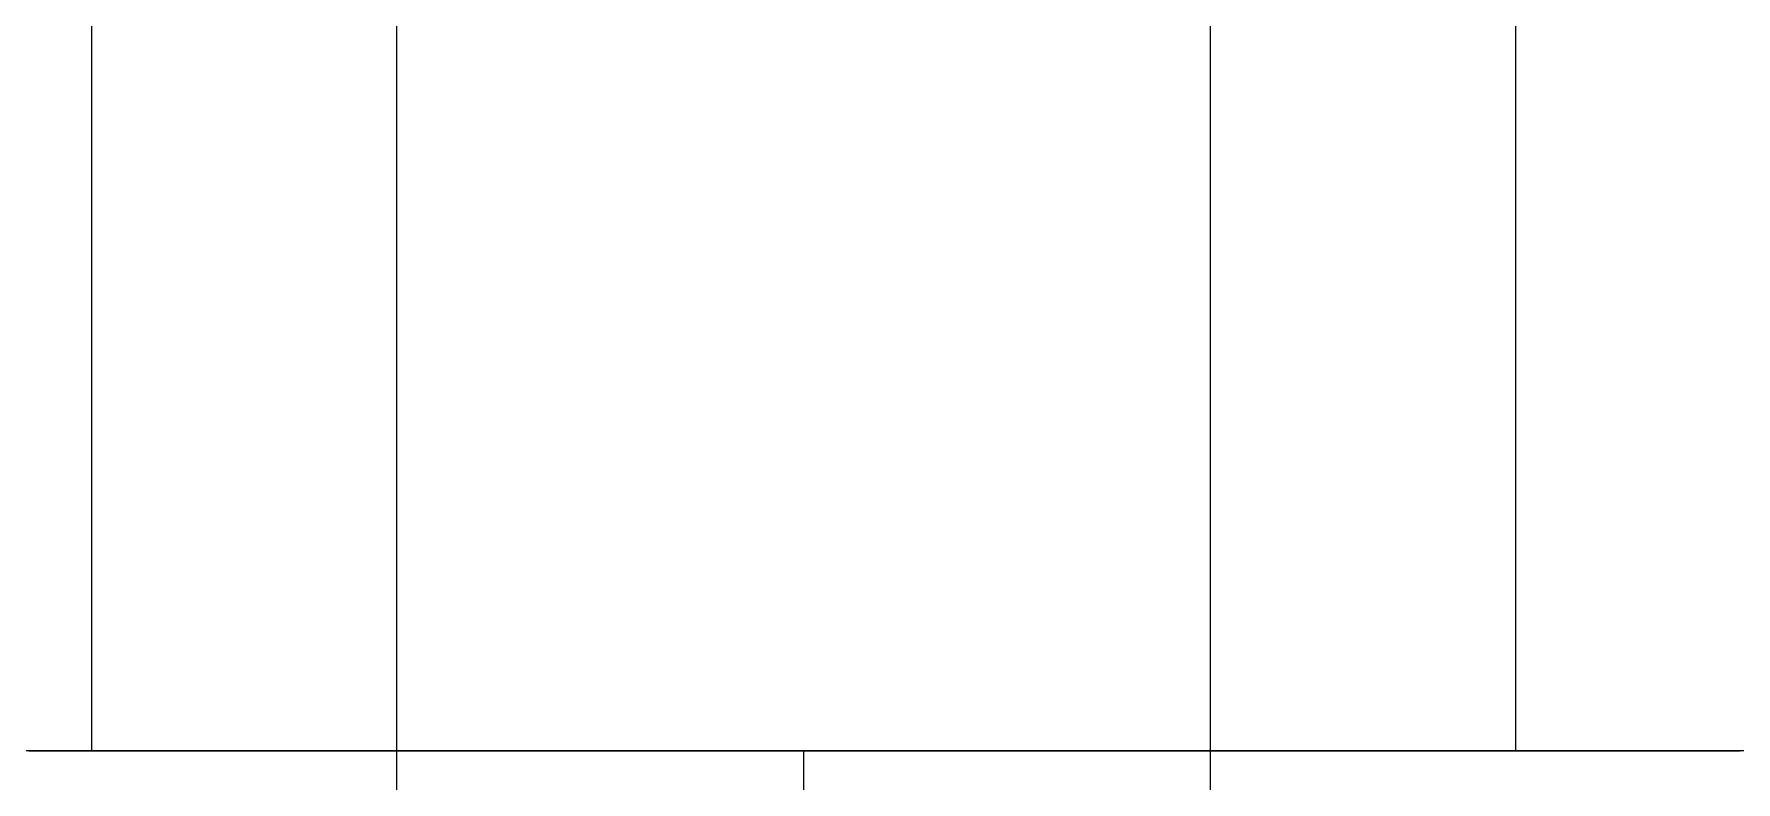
# Model space of a CAD drawing. Header units: millimetres. Extents: x -9 to 221, y -53 to 198.
# Drawn here: x 138.083 to 142.266, y -20.086 to -18.249 of the extents above; entities that cross this region are included whole.
import ezdxf

# ---------------------------------------------------------------- set-up
doc = ezdxf.new("R2010")
doc.units = ezdxf.units.MM
doc.linetypes.add('DASHED', pattern=[1.524, 1.27, -0.254])
doc.layers.add('HIDDEN', color=8, linetype='DASHED')
doc.layers.add('VISIBLE', color=7, linetype='CONTINUOUS')

msp = doc.modelspace()

# ---------------------------------------------------------------- linework, layer by layer
at = {"layer": 'HIDDEN'}
for points in [[(138.975, -20.01), (138.975, -15.4)], [(138.975, -22.31), (138.975, -15.4)], [(140.975, -20.01), (140.975, -15.4)], [(140.975, -22.31), (140.975, -15.4)], [(142.31627, -20.01), (142.2369, -20.01), (142.15754, -20.01), (142.07817, -20.01), (141.99881, -20.01), (141.91944, -20.01), (141.84008, -20.01), (141.76071, -20.01), (141.68135, -20.01), (141.60198, -20.01), (141.52262, -20.01), (141.44325, -20.01), (141.36389, -20.01), (141.28452, -20.01), (141.20516, -20.01), (141.12579, -20.01), (141.04643, -20.01), (140.96706, -20.01), (140.8877, -20.01), (140.80833, -20.01), (140.72897, -20.01), (140.6496, -20.01), (140.57024, -20.01), (140.49087, -20.01), (140.41151, -20.01), (140.33214, -20.01), (140.25278, -20.01), (140.17341, -20.01), (140.09405, -20.01), (140.01468, -20.01), (139.93532, -20.01), (139.85595, -20.01), (139.77659, -20.01), (139.69722, -20.01), (139.61786, -20.01), (139.53849, -20.01), (139.45913, -20.01), (139.37976, -20.01), (139.3004, -20.01), (139.22103, -20.01), (139.14167, -20.01), (139.0623, -20.01), (138.98294, -20.01), (138.90357, -20.01), (138.82421, -20.01), (138.74484, -20.01), (138.66548, -20.01), (138.58611, -20.01), (138.50675, -20.01), (138.42738, -20.01), (138.34802, -20.01), (138.26865, -20.01), (138.18929, -20.01), (138.10992, -20.01), (138.03056, -20.01)], [(141.725, -20.01), (141.66944, -20.01), (141.61389, -20.01), (141.55833, -20.01), (141.50278, -20.01), (141.44722, -20.01), (141.39167, -20.01), (141.33611, -20.01), (141.28056, -20.01), (141.225, -20.01), (141.16944, -20.01), (141.11389, -20.01), (141.05833, -20.01), (141.00278, -20.01), (140.94722, -20.01), (140.89167, -20.01), (140.83611, -20.01), (140.78056, -20.01), (140.725, -20.01), (140.66944, -20.01), (140.61389, -20.01), (140.55833, -20.01), (140.50278, -20.01), (140.44722, -20.01), (140.39167, -20.01), (140.33611, -20.01), (140.28056, -20.01), (140.225, -20.01), (140.16944, -20.01), (140.11389, -20.01), (140.05833, -20.01), (140.00278, -20.01), (139.94722, -20.01), (139.89167, -20.01), (139.83611, -20.01), (139.78056, -20.01), (139.725, -20.01), (139.66944, -20.01), (139.61389, -20.01), (139.55833, -20.01), (139.50278, -20.01), (139.44722, -20.01), (139.39167, -20.01), (139.33611, -20.01), (139.28056, -20.01), (139.225, -20.01), (139.16944, -20.01), (139.11389, -20.01), (139.05833, -20.01), (139.00278, -20.01), (138.94722, -20.01), (138.89167, -20.01), (138.83611, -20.01), (138.78056, -20.01), (138.725, -20.01), (138.66944, -20.01), (138.61389, -20.01), (138.55833, -20.01), (138.50278, -20.01), (138.44722, -20.01), (138.39167, -20.01), (138.33611, -20.01), (138.28056, -20.01), (138.225, -20.01)], [(138.225, -20.01), (138.25278, -20.01), (138.28056, -20.01), (138.30833, -20.01), (138.33611, -20.01), (138.36389, -20.01), (138.39167, -20.01), (138.41944, -20.01), (138.44722, -20.01), (138.475, -20.01), (138.50278, -20.01), (138.53056, -20.01), (138.55833, -20.01), (138.58611, -20.01), (138.61389, -20.01), (138.64167, -20.01), (138.66944, -20.01), (138.69722, -20.01), (138.725, -20.01), (138.75278, -20.01), (138.78056, -20.01), (138.80833, -20.01), (138.83611, -20.01), (138.86389, -20.01), (138.89167, -20.01), (138.91944, -20.01), (138.94722, -20.01), (138.975, -20.01), (139.00278, -20.01), (139.03056, -20.01), (139.05833, -20.01), (139.08611, -20.01), (139.11389, -20.01), (139.14167, -20.01), (139.16944, -20.01), (139.19722, -20.01), (139.225, -20.01), (139.25278, -20.01), (139.28056, -20.01), (139.30833, -20.01), (139.33611, -20.01), (139.36389, -20.01), (139.39167, -20.01), (139.41944, -20.01), (139.44722, -20.01), (139.475, -20.01), (139.50278, -20.01), (139.53056, -20.01), (139.55833, -20.01), (139.58611, -20.01), (139.61389, -20.01), (139.64167, -20.01), (139.66944, -20.01), (139.69722, -20.01), (139.725, -20.01), (139.75278, -20.01), (139.78056, -20.01), (139.80833, -20.01), (139.83611, -20.01), (139.86389, -20.01), (139.89167, -20.01), (139.91944, -20.01), (139.94722, -20.01), (139.975, -20.01)], [(140.975, -20.01), (140.94325, -20.01), (140.91151, -20.01), (140.87976, -20.01), (140.84802, -20.01), (140.81627, -20.01), (140.78452, -20.01), (140.75278, -20.01), (140.72103, -20.01), (140.68929, -20.01), (140.65754, -20.01), (140.62579, -20.01), (140.59405, -20.01), (140.5623, -20.01), (140.53056, -20.01), (140.49881, -20.01), (140.46706, -20.01), (140.43532, -20.01), (140.40357, -20.01), (140.37183, -20.01), (140.34008, -20.01), (140.30833, -20.01), (140.27659, -20.01), (140.24484, -20.01), (140.2131, -20.01), (140.18135, -20.01), (140.1496, -20.01), (140.11786, -20.01), (140.08611, -20.01), (140.05437, -20.01), (140.02262, -20.01), (139.99087, -20.01), (139.95913, -20.01), (139.92738, -20.01), (139.89563, -20.01), (139.86389, -20.01), (139.83214, -20.01), (139.8004, -20.01), (139.76865, -20.01), (139.7369, -20.01), (139.70516, -20.01), (139.67341, -20.01), (139.64167, -20.01), (139.60992, -20.01), (139.57817, -20.01), (139.54643, -20.01), (139.51468, -20.01), (139.48294, -20.01), (139.45119, -20.01), (139.41944, -20.01), (139.3877, -20.01), (139.35595, -20.01), (139.32421, -20.01), (139.29246, -20.01), (139.26071, -20.01), (139.22897, -20.01), (139.19722, -20.01), (139.16548, -20.01), (139.13373, -20.01), (139.10198, -20.01), (139.07024, -20.01), (139.03849, -20.01), (139.00675, -20.01), (138.975, -20.01)], [(138.975, -20.01), (138.99087, -20.01), (139.00675, -20.01), (139.02262, -20.01), (139.03849, -20.01), (139.05437, -20.01), (139.07024, -20.01), (139.08611, -20.01), (139.10198, -20.01), (139.11786, -20.01), (139.13373, -20.01), (139.1496, -20.01), (139.16548, -20.01), (139.18135, -20.01), (139.19722, -20.01), (139.2131, -20.01), (139.22897, -20.01), (139.24484, -20.01), (139.26071, -20.01), (139.27659, -20.01), (139.29246, -20.01), (139.30833, -20.01), (139.32421, -20.01), (139.34008, -20.01), (139.35595, -20.01), (139.37183, -20.01), (139.3877, -20.01), (139.40357, -20.01), (139.41944, -20.01), (139.43532, -20.01), (139.45119, -20.01), (139.46706, -20.01), (139.48294, -20.01), (139.49881, -20.01), (139.51468, -20.01), (139.53056, -20.01), (139.54643, -20.01), (139.5623, -20.01), (139.57817, -20.01), (139.59405, -20.01), (139.60992, -20.01), (139.62579, -20.01), (139.64167, -20.01), (139.65754, -20.01), (139.67341, -20.01), (139.68929, -20.01), (139.70516, -20.01), (139.72103, -20.01), (139.7369, -20.01), (139.75278, -20.01), (139.76865, -20.01), (139.78452, -20.01), (139.8004, -20.01), (139.81627, -20.01), (139.83214, -20.01), (139.84802, -20.01), (139.86389, -20.01), (139.87976, -20.01), (139.89563, -20.01), (139.91151, -20.01), (139.92738, -20.01), (139.94325, -20.01), (139.95913, -20.01), (139.975, -20.01)], [(140.975, -20.01), (140.94325, -20.01), (140.91151, -20.01), (140.87976, -20.01), (140.84802, -20.01), (140.81627, -20.01), (140.78452, -20.01), (140.75278, -20.01), (140.72103, -20.01), (140.68929, -20.01), (140.65754, -20.01), (140.62579, -20.01), (140.59405, -20.01), (140.5623, -20.01), (140.53056, -20.01), (140.49881, -20.01), (140.46706, -20.01), (140.43532, -20.01), (140.40357, -20.01), (140.37183, -20.01), (140.34008, -20.01), (140.30833, -20.01), (140.27659, -20.01), (140.24484, -20.01), (140.2131, -20.01), (140.18135, -20.01), (140.1496, -20.01), (140.11786, -20.01), (140.08611, -20.01), (140.05437, -20.01), (140.02262, -20.01), (139.99087, -20.01), (139.95913, -20.01), (139.92738, -20.01), (139.89563, -20.01), (139.86389, -20.01), (139.83214, -20.01), (139.8004, -20.01), (139.76865, -20.01), (139.7369, -20.01), (139.70516, -20.01), (139.67341, -20.01), (139.64167, -20.01), (139.60992, -20.01), (139.57817, -20.01), (139.54643, -20.01), (139.51468, -20.01), (139.48294, -20.01), (139.45119, -20.01), (139.41944, -20.01), (139.3877, -20.01), (139.35595, -20.01), (139.32421, -20.01), (139.29246, -20.01), (139.26071, -20.01), (139.22897, -20.01), (139.19722, -20.01), (139.16548, -20.01), (139.13373, -20.01), (139.10198, -20.01), (139.07024, -20.01), (139.03849, -20.01), (139.00675, -20.01), (138.975, -20.01)], [(138.975, -20.01), (138.99087, -20.01), (139.00675, -20.01), (139.02262, -20.01), (139.03849, -20.01), (139.05437, -20.01), (139.07024, -20.01), (139.08611, -20.01), (139.10198, -20.01), (139.11786, -20.01), (139.13373, -20.01), (139.1496, -20.01), (139.16548, -20.01), (139.18135, -20.01), (139.19722, -20.01), (139.2131, -20.01), (139.22897, -20.01), (139.24484, -20.01), (139.26071, -20.01), (139.27659, -20.01), (139.29246, -20.01), (139.30833, -20.01), (139.32421, -20.01), (139.34008, -20.01), (139.35595, -20.01), (139.37183, -20.01), (139.3877, -20.01), (139.40357, -20.01), (139.41944, -20.01), (139.43532, -20.01), (139.45119, -20.01), (139.46706, -20.01), (139.48294, -20.01), (139.49881, -20.01), (139.51468, -20.01), (139.53056, -20.01), (139.54643, -20.01), (139.5623, -20.01), (139.57817, -20.01), (139.59405, -20.01), (139.60992, -20.01), (139.62579, -20.01), (139.64167, -20.01), (139.65754, -20.01), (139.67341, -20.01), (139.68929, -20.01), (139.70516, -20.01), (139.72103, -20.01), (139.7369, -20.01), (139.75278, -20.01), (139.76865, -20.01), (139.78452, -20.01), (139.8004, -20.01), (139.81627, -20.01), (139.83214, -20.01), (139.84802, -20.01), (139.86389, -20.01), (139.87976, -20.01), (139.89563, -20.01), (139.91151, -20.01), (139.92738, -20.01), (139.94325, -20.01), (139.95913, -20.01), (139.975, -20.01)], [(138.975, -22.31), (138.975, -20.01)], [(139.975, -20.01), (139.99087, -20.01), (140.00675, -20.01), (140.02262, -20.01), (140.03849, -20.01), (140.05437, -20.01), (140.07024, -20.01), (140.08611, -20.01), (140.10198, -20.01), (140.11786, -20.01), (140.13373, -20.01), (140.1496, -20.01), (140.16548, -20.01), (140.18135, -20.01), (140.19722, -20.01), (140.2131, -20.01), (140.22897, -20.01), (140.24484, -20.01), (140.26071, -20.01), (140.27659, -20.01), (140.29246, -20.01), (140.30833, -20.01), (140.32421, -20.01), (140.34008, -20.01), (140.35595, -20.01), (140.37183, -20.01), (140.3877, -20.01), (140.40357, -20.01), (140.41944, -20.01), (140.43532, -20.01), (140.45119, -20.01), (140.46706, -20.01), (140.48294, -20.01), (140.49881, -20.01), (140.51468, -20.01), (140.53056, -20.01), (140.54643, -20.01), (140.5623, -20.01), (140.57817, -20.01), (140.59405, -20.01), (140.60992, -20.01), (140.62579, -20.01), (140.64167, -20.01), (140.65754, -20.01), (140.67341, -20.01), (140.68929, -20.01), (140.70516, -20.01), (140.72103, -20.01), (140.7369, -20.01), (140.75278, -20.01), (140.76865, -20.01), (140.78452, -20.01), (140.8004, -20.01), (140.81627, -20.01), (140.83214, -20.01), (140.84802, -20.01), (140.86389, -20.01), (140.87976, -20.01), (140.89563, -20.01), (140.91151, -20.01), (140.92738, -20.01), (140.94325, -20.01), (140.95913, -20.01), (140.975, -20.01)], [(139.975, -22.31), (139.975, -20.01)], [(139.975, -20.01), (140.00278, -20.01), (140.03056, -20.01), (140.05833, -20.01), (140.08611, -20.01), (140.11389, -20.01), (140.14167, -20.01), (140.16944, -20.01), (140.19722, -20.01), (140.225, -20.01), (140.25278, -20.01), (140.28056, -20.01), (140.30833, -20.01), (140.33611, -20.01), (140.36389, -20.01), (140.39167, -20.01), (140.41944, -20.01), (140.44722, -20.01), (140.475, -20.01), (140.50278, -20.01), (140.53056, -20.01), (140.55833, -20.01), (140.58611, -20.01), (140.61389, -20.01), (140.64167, -20.01), (140.66944, -20.01), (140.69722, -20.01), (140.725, -20.01), (140.75278, -20.01), (140.78056, -20.01), (140.80833, -20.01), (140.83611, -20.01), (140.86389, -20.01), (140.89167, -20.01), (140.91944, -20.01), (140.94722, -20.01), (140.975, -20.01), (141.00278, -20.01), (141.03056, -20.01), (141.05833, -20.01), (141.08611, -20.01), (141.11389, -20.01), (141.14167, -20.01), (141.16944, -20.01), (141.19722, -20.01), (141.225, -20.01), (141.25278, -20.01), (141.28056, -20.01), (141.30833, -20.01), (141.33611, -20.01), (141.36389, -20.01), (141.39167, -20.01), (141.41944, -20.01), (141.44722, -20.01), (141.475, -20.01), (141.50278, -20.01), (141.53056, -20.01), (141.55833, -20.01), (141.58611, -20.01), (141.61389, -20.01), (141.64167, -20.01), (141.66944, -20.01), (141.69722, -20.01), (141.725, -20.01)], [(139.975, -20.01), (139.99087, -20.01), (140.00675, -20.01), (140.02262, -20.01), (140.03849, -20.01), (140.05437, -20.01), (140.07024, -20.01), (140.08611, -20.01), (140.10198, -20.01), (140.11786, -20.01), (140.13373, -20.01), (140.1496, -20.01), (140.16548, -20.01), (140.18135, -20.01), (140.19722, -20.01), (140.2131, -20.01), (140.22897, -20.01), (140.24484, -20.01), (140.26071, -20.01), (140.27659, -20.01), (140.29246, -20.01), (140.30833, -20.01), (140.32421, -20.01), (140.34008, -20.01), (140.35595, -20.01), (140.37183, -20.01), (140.3877, -20.01), (140.40357, -20.01), (140.41944, -20.01), (140.43532, -20.01), (140.45119, -20.01), (140.46706, -20.01), (140.48294, -20.01), (140.49881, -20.01), (140.51468, -20.01), (140.53056, -20.01), (140.54643, -20.01), (140.5623, -20.01), (140.57817, -20.01), (140.59405, -20.01), (140.60992, -20.01), (140.62579, -20.01), (140.64167, -20.01), (140.65754, -20.01), (140.67341, -20.01), (140.68929, -20.01), (140.70516, -20.01), (140.72103, -20.01), (140.7369, -20.01), (140.75278, -20.01), (140.76865, -20.01), (140.78452, -20.01), (140.8004, -20.01), (140.81627, -20.01), (140.83214, -20.01), (140.84802, -20.01), (140.86389, -20.01), (140.87976, -20.01), (140.89563, -20.01), (140.91151, -20.01), (140.92738, -20.01), (140.94325, -20.01), (140.95913, -20.01), (140.975, -20.01)], [(140.975, -22.31), (140.975, -20.01)]]:
    msp.add_lwpolyline(points, dxfattribs=at)
at = {"layer": 'VISIBLE'}
for points in [[(138.225, -20.01), (138.225, -18.2)], [(141.725, -20.01), (141.725, -18.2)], [(138.07024, -20.01), (138.10992, -20.01), (138.1496, -20.01), (138.18929, -20.01), (138.22897, -20.01), (138.26865, -20.01), (138.30833, -20.01), (138.34802, -20.01), (138.3877, -20.01), (138.42738, -20.01), (138.46706, -20.01), (138.50675, -20.01), (138.54643, -20.01), (138.58611, -20.01), (138.62579, -20.01), (138.66548, -20.01), (138.70516, -20.01), (138.74484, -20.01), (138.78452, -20.01), (138.82421, -20.01), (138.86389, -20.01), (138.90357, -20.01), (138.94325, -20.01), (138.98294, -20.01), (139.02262, -20.01), (139.0623, -20.01), (139.10198, -20.01), (139.14167, -20.01), (139.18135, -20.01), (139.22103, -20.01), (139.26071, -20.01), (139.3004, -20.01), (139.34008, -20.01), (139.37976, -20.01), (139.41944, -20.01), (139.45913, -20.01), (139.49881, -20.01), (139.53849, -20.01), (139.57817, -20.01), (139.61786, -20.01), (139.65754, -20.01), (139.69722, -20.01), (139.7369, -20.01), (139.77659, -20.01), (139.81627, -20.01), (139.85595, -20.01), (139.89563, -20.01), (139.93532, -20.01), (139.975, -20.01)], [(139.975, -20.01), (140.01468, -20.01), (140.05437, -20.01), (140.09405, -20.01), (140.13373, -20.01), (140.17341, -20.01), (140.2131, -20.01), (140.25278, -20.01), (140.29246, -20.01), (140.33214, -20.01), (140.37183, -20.01), (140.41151, -20.01), (140.45119, -20.01), (140.49087, -20.01), (140.53056, -20.01), (140.57024, -20.01), (140.60992, -20.01), (140.6496, -20.01), (140.68929, -20.01), (140.72897, -20.01), (140.76865, -20.01), (140.80833, -20.01), (140.84802, -20.01), (140.8877, -20.01), (140.92738, -20.01), (140.96706, -20.01), (141.00675, -20.01), (141.04643, -20.01), (141.08611, -20.01), (141.12579, -20.01), (141.16548, -20.01), (141.20516, -20.01), (141.24484, -20.01), (141.28452, -20.01), (141.32421, -20.01), (141.36389, -20.01), (141.40357, -20.01), (141.44325, -20.01), (141.48294, -20.01), (141.52262, -20.01), (141.5623, -20.01), (141.60198, -20.01), (141.64167, -20.01), (141.68135, -20.01), (141.72103, -20.01), (141.76071, -20.01), (141.8004, -20.01), (141.84008, -20.01), (141.87976, -20.01), (141.91944, -20.01), (141.95913, -20.01), (141.99881, -20.01), (142.03849, -20.01), (142.07817, -20.01), (142.11786, -20.01), (142.15754, -20.01), (142.19722, -20.01), (142.2369, -20.01), (142.27659, -20.01)]]:
    msp.add_lwpolyline(points, dxfattribs=at)

doc.saveas('drawing.dxf')
